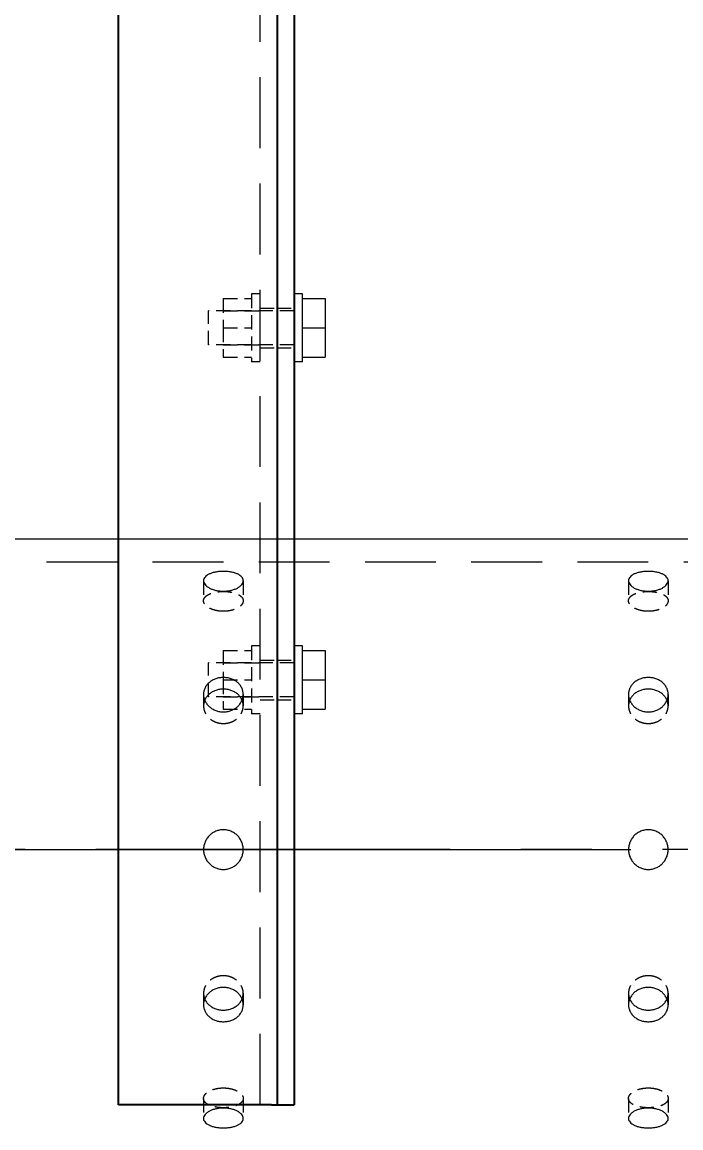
# Model space of a CAD drawing. Header units: millimetres. Extents: x -46397 to 283259, y -8690 to 23983.
# Drawn here: x 121170.6 to 121403.1, y 201.5 to 591.6 of the extents above; entities that cross this region are included whole.
import ezdxf

# ---------------------------------------------------------------- set-up
doc = ezdxf.new("R2010")
doc.units = ezdxf.units.MM
doc.linetypes.add('CENTER', pattern=[2, 1.25, -0.25, 0.25, -0.25])
doc.linetypes.add('HIDDENX2', pattern=[0.75, 0.5, -0.25])
doc.layers.get('Defpoints').update_dxf_attribs({"lineweight": 0})
for name, color, linetype, lineweight in [('DUONGCHINH', 7, 'Continuous', 25), ('DUONGTAM', 1, 'CENTER', 0), ('PHANTOM 2', 8, 'Continuous', 0)]:
    doc.layers.add(name, color=color, linetype=linetype, lineweight=lineweight)
doc.layers.add('flashshoot', color=7, linetype='Continuous')
doc.styles.add('GHI CHÚ 1', font='isocp_IV25.ttf', dxfattribs={"width": 0.8})
doc.dimstyles.new('1-30SCALE', dxfattribs={"dimtxt": 75, "dimasz": 75, "dimexe": 37.5, "dimexo": 30, "dimgap": 30, "dimtad": 1, "dimtoh": 1, "dimdec": 0, "dimdsep": 46, "dimtxsty": 'GHI CHÚ 1', "dimcen": 0.09, "dimclrd": 256, "dimclre": 256, "dimclrt": 2, "dimadec": 0, "dimazin": 0, "dimtfac": 1, "dimtdec": 0, "dimtofl": 0, "dimtmove": 0, "dimatfit": 3, "dimfxl": 1, "dimlwd": 0, "dimlwe": 0, "dimarcsym": 0})

# ---------------------------------------------------------------- blocks, each defined once
blk = doc.blocks.new('A$C90275d84')
at = {"color": 2, "linetype": 'Continuous', "lineweight": 0, "ltscale": 10}
blk.add_line((-109.55, 1960), (-109.55, -3000), dxfattribs=at)
at = {"color": 1, "linetype": 'HIDDENX2', "lineweight": 0, "ltscale": 50}
blk.add_line((-101.37, 1960), (-101.37, -3000), dxfattribs=at)
at = {"color": 1, "linetype": 'HIDDENX2', "lineweight": 0, "ltscale": 10}
for p, q in [((-94.87, -883), (-87.79, -883)), ((-54.77, -883), (-50.68, -883)), ((50.68, -883), (54.77, -883)), ((87.79, -883), (94.87, -883)), ((-94.87, -897), (-87.79, -897)), ((-54.77, -897), (-50.68, -897)), ((50.68, -897), (54.77, -897)), ((87.79, -897), (94.87, -897)), ((-94.87, -1033), (-87.79, -1033)), ((-54.77, -1033), (-50.68, -1033)), ((50.68, -1033), (54.77, -1033)), ((87.79, -1033), (94.87, -1033)), ((-94.87, -1047), (-87.79, -1047)), ((-54.77, -1047), (-50.68, -1047)), ((50.68, -1047), (54.77, -1047)), ((87.79, -1047), (94.87, -1047))]:
    blk.add_line(p, q, dxfattribs=at)
at = {"color": 2, "linetype": 'Continuous', "lineweight": 0, "ltscale": 10}
for points, knots in [([(-91.18, -890), (-91.18, -890.44), (-91.2, -890.89), (-91.3, -891.8), (-91.38, -892.25), (-91.57, -893.11), (-91.69, -893.52), (-91.98, -894.29), (-92.13, -894.64), (-92.47, -895.26), (-92.66, -895.55), (-93.06, -896.07), (-93.28, -896.29), (-93.73, -896.65), (-93.96, -896.78), (-94.42, -896.96), (-94.65, -897), (-95.09, -897), (-95.32, -896.96), (-95.76, -896.78), (-95.98, -896.65), (-96.39, -896.29), (-96.59, -896.07), (-96.94, -895.55), (-97.11, -895.26), (-97.39, -894.64), (-97.53, -894.29), (-97.76, -893.52), (-97.86, -893.11), (-98.02, -892.25), (-98.08, -891.8), (-98.16, -890.89), (-98.18, -890.44), (-98.18, -889.56), (-98.16, -889.11), (-98.08, -888.2), (-98.02, -887.75), (-97.86, -886.89), (-97.76, -886.48), (-97.53, -885.71), (-97.39, -885.36), (-97.11, -884.74), (-96.94, -884.45), (-96.59, -883.93), (-96.39, -883.71), (-95.98, -883.35), (-95.76, -883.22), (-95.32, -883.04), (-95.09, -883), (-94.65, -883), (-94.42, -883.04), (-93.96, -883.22), (-93.73, -883.35), (-93.28, -883.71), (-93.06, -883.93), (-92.66, -884.45), (-92.47, -884.74), (-92.13, -885.36), (-91.98, -885.71), (-91.69, -886.48), (-91.57, -886.89), (-91.38, -887.75), (-91.3, -888.2), (-91.2, -889.11), (-91.18, -889.56), (-91.18, -890)], [0, 0, 0, 0, 1.318789, 1.318789, 2.637578, 2.637578, 3.956368, 3.956368, 5.275157, 5.275157, 6.593945, 6.593945, 7.912734, 7.912734, 9.231522, 9.231522, 10.550311, 10.550311, 11.869099, 11.869099, 13.187888, 13.187888, 14.506676, 14.506676, 15.825465, 15.825465, 17.144254, 17.144254, 18.463043, 18.463043, 19.781833, 19.781833, 21.100622, 21.100622, 22.419411, 22.419411, 23.7382, 23.7382, 25.05699, 25.05699, 26.375779, 26.375779, 27.694567, 27.694567, 29.013356, 29.013356, 30.332144, 30.332144, 31.650933, 31.650933, 32.969721, 32.969721, 34.28851, 34.28851, 35.607298, 35.607298, 36.926087, 36.926087, 38.244876, 38.244876, 39.563665, 39.563665, 40.882454, 40.882454, 42.201244, 42.201244, 42.201244, 42.201244]), ([(-48.6, -890), (-48.6, -890.44), (-48.64, -890.89), (-48.8, -891.8), (-48.92, -892.25), (-49.24, -893.11), (-49.44, -893.52), (-49.9, -894.29), (-50.16, -894.64), (-50.71, -895.26), (-51.02, -895.55), (-51.7, -896.07), (-52.06, -896.29), (-52.82, -896.65), (-53.21, -896.78), (-54, -896.96), (-54.39, -897), (-55.16, -897), (-55.55, -896.96), (-56.33, -896.78), (-56.71, -896.65), (-57.45, -896.29), (-57.8, -896.07), (-58.45, -895.55), (-58.74, -895.26), (-59.27, -894.64), (-59.51, -894.29), (-59.94, -893.52), (-60.13, -893.11), (-60.43, -892.25), (-60.54, -891.8), (-60.69, -890.89), (-60.73, -890.44), (-60.73, -889.56), (-60.69, -889.11), (-60.54, -888.2), (-60.43, -887.75), (-60.13, -886.89), (-59.94, -886.48), (-59.51, -885.71), (-59.27, -885.36), (-58.74, -884.74), (-58.45, -884.45), (-57.8, -883.93), (-57.45, -883.71), (-56.71, -883.35), (-56.33, -883.22), (-55.55, -883.04), (-55.16, -883), (-54.39, -883), (-54, -883.04), (-53.21, -883.22), (-52.82, -883.35), (-52.06, -883.71), (-51.7, -883.93), (-51.02, -884.45), (-50.71, -884.74), (-50.16, -885.36), (-49.9, -885.71), (-49.44, -886.48), (-49.24, -886.89), (-48.92, -887.75), (-48.8, -888.2), (-48.64, -889.11), (-48.6, -889.56), (-48.6, -890)], [0, 0, 0, 0, 1.318789, 1.318789, 2.637578, 2.637578, 3.956368, 3.956368, 5.275157, 5.275157, 6.593945, 6.593945, 7.912734, 7.912734, 9.231522, 9.231522, 10.550311, 10.550311, 11.869099, 11.869099, 13.187888, 13.187888, 14.506676, 14.506676, 15.825465, 15.825465, 17.144254, 17.144254, 18.463043, 18.463043, 19.781833, 19.781833, 21.100622, 21.100622, 22.419411, 22.419411, 23.7382, 23.7382, 25.05699, 25.05699, 26.375779, 26.375779, 27.694567, 27.694567, 29.013356, 29.013356, 30.332144, 30.332144, 31.650933, 31.650933, 32.969721, 32.969721, 34.28851, 34.28851, 35.607298, 35.607298, 36.926087, 36.926087, 38.244876, 38.244876, 39.563665, 39.563665, 40.882454, 40.882454, 42.201244, 42.201244, 42.201244, 42.201244]), ([(-52.72, -883.41), (-52.81, -883.45), (-52.9, -883.49), (-53.36, -883.71), (-53.71, -883.93), (-54.35, -884.45), (-54.65, -884.74), (-55.17, -885.36), (-55.42, -885.71), (-55.85, -886.48), (-56.03, -886.89), (-56.33, -887.75), (-56.44, -888.2), (-56.59, -889.11), (-56.63, -889.56), (-56.63, -890.44), (-56.59, -890.89), (-56.44, -891.8), (-56.33, -892.25), (-56.03, -893.11), (-55.85, -893.52), (-55.42, -894.29), (-55.17, -894.64), (-54.65, -895.26), (-54.35, -895.55), (-53.71, -896.07), (-53.36, -896.29), (-52.9, -896.51), (-52.81, -896.55), (-52.72, -896.59)], [12.868165, 12.868165, 12.868165, 12.868165, 13.188536, 13.188536, 14.507389, 14.507389, 15.826243, 15.826243, 17.145097, 17.145097, 18.463951, 18.463951, 19.782805, 19.782805, 21.10166, 21.10166, 22.420514, 22.420514, 23.739368, 23.739368, 25.058222, 25.058222, 26.377077, 26.377077, 27.69593, 27.69593, 29.014783, 29.014783, 29.335155, 29.335155, 29.335155, 29.335155]), ([(-7, -890), (-7, -889.56), (-6.96, -889.11), (-6.78, -888.2), (-6.65, -887.75), (-6.29, -886.89), (-6.07, -886.48), (-5.55, -885.71), (-5.26, -885.36), (-4.64, -884.74), (-4.29, -884.45), (-3.52, -883.93), (-3.11, -883.71), (-2.25, -883.35), (-1.8, -883.22), (-0.89, -883.04), (-0.44, -883), (0.44, -883), (0.89, -883.04), (1.8, -883.22), (2.25, -883.35), (3.11, -883.71), (3.52, -883.93), (4.29, -884.45), (4.64, -884.74), (5.26, -885.36), (5.55, -885.71), (6.07, -886.48), (6.29, -886.89), (6.65, -887.75), (6.78, -888.2), (6.96, -889.11), (7, -889.56), (7, -890.44), (6.96, -890.89), (6.78, -891.8), (6.65, -892.25), (6.29, -893.11), (6.07, -893.52), (5.55, -894.29), (5.26, -894.64), (4.64, -895.26), (4.29, -895.55), (3.52, -896.07), (3.11, -896.29), (2.25, -896.65), (1.8, -896.78), (0.89, -896.96), (0.44, -897), (-0.44, -897), (-0.89, -896.96), (-1.8, -896.78), (-2.25, -896.65), (-3.11, -896.29), (-3.52, -896.07), (-4.29, -895.55), (-4.64, -895.26), (-5.26, -894.64), (-5.55, -894.29), (-6.07, -893.52), (-6.29, -893.11), (-6.65, -892.25), (-6.78, -891.8), (-6.96, -890.89), (-7, -890.44), (-7, -890)], [0, 0, 0, 0, 1.318789, 1.318789, 2.637578, 2.637578, 3.956368, 3.956368, 5.275157, 5.275157, 6.593945, 6.593945, 7.912734, 7.912734, 9.231522, 9.231522, 10.550311, 10.550311, 11.869099, 11.869099, 13.187888, 13.187888, 14.506676, 14.506676, 15.825465, 15.825465, 17.144254, 17.144254, 18.463043, 18.463043, 19.781833, 19.781833, 21.100622, 21.100622, 22.419411, 22.419411, 23.7382, 23.7382, 25.05699, 25.05699, 26.375779, 26.375779, 27.694567, 27.694567, 29.013356, 29.013356, 30.332144, 30.332144, 31.650933, 31.650933, 32.969721, 32.969721, 34.28851, 34.28851, 35.607298, 35.607298, 36.926087, 36.926087, 38.244876, 38.244876, 39.563665, 39.563665, 40.882454, 40.882454, 42.201244, 42.201244, 42.201244, 42.201244]), ([(48.6, -890), (48.6, -889.56), (48.64, -889.11), (48.8, -888.2), (48.92, -887.75), (49.24, -886.89), (49.44, -886.48), (49.9, -885.71), (50.16, -885.36), (50.71, -884.74), (51.02, -884.45), (51.7, -883.93), (52.06, -883.71), (52.82, -883.35), (53.21, -883.22), (54, -883.04), (54.39, -883), (55.16, -883), (55.55, -883.04), (56.33, -883.22), (56.71, -883.35), (57.45, -883.71), (57.8, -883.93), (58.45, -884.45), (58.74, -884.74), (59.27, -885.36), (59.51, -885.71), (59.94, -886.48), (60.13, -886.89), (60.43, -887.75), (60.54, -888.2), (60.69, -889.11), (60.73, -889.56), (60.73, -890.44), (60.69, -890.89), (60.54, -891.8), (60.43, -892.25), (60.13, -893.11), (59.94, -893.52), (59.51, -894.29), (59.27, -894.64), (58.74, -895.26), (58.45, -895.55), (57.8, -896.07), (57.45, -896.29), (56.71, -896.65), (56.33, -896.78), (55.55, -896.96), (55.16, -897), (54.39, -897), (54, -896.96), (53.21, -896.78), (52.82, -896.65), (52.06, -896.29), (51.7, -896.07), (51.02, -895.55), (50.71, -895.26), (50.16, -894.64), (49.9, -894.29), (49.44, -893.52), (49.24, -893.11), (48.92, -892.25), (48.8, -891.8), (48.64, -890.89), (48.6, -890.44), (48.6, -890)], [0, 0, 0, 0, 1.318789, 1.318789, 2.637578, 2.637578, 3.956368, 3.956368, 5.275157, 5.275157, 6.593945, 6.593945, 7.912734, 7.912734, 9.231522, 9.231522, 10.550311, 10.550311, 11.869099, 11.869099, 13.187888, 13.187888, 14.506676, 14.506676, 15.825465, 15.825465, 17.144254, 17.144254, 18.463043, 18.463043, 19.781833, 19.781833, 21.100622, 21.100622, 22.419411, 22.419411, 23.7382, 23.7382, 25.05699, 25.05699, 26.375779, 26.375779, 27.694567, 27.694567, 29.013356, 29.013356, 30.332144, 30.332144, 31.650933, 31.650933, 32.969721, 32.969721, 34.28851, 34.28851, 35.607298, 35.607298, 36.926087, 36.926087, 38.244876, 38.244876, 39.563665, 39.563665, 40.882454, 40.882454, 42.201244, 42.201244, 42.201244, 42.201244]), ([(52.72, -896.59), (52.81, -896.55), (52.9, -896.51), (53.36, -896.29), (53.71, -896.07), (54.35, -895.55), (54.65, -895.26), (55.17, -894.64), (55.42, -894.29), (55.85, -893.52), (56.03, -893.11), (56.33, -892.25), (56.44, -891.8), (56.59, -890.89), (56.63, -890.44), (56.63, -889.56), (56.59, -889.11), (56.44, -888.2), (56.33, -887.75), (56.03, -886.89), (55.85, -886.48), (55.42, -885.71), (55.17, -885.36), (54.65, -884.74), (54.35, -884.45), (53.71, -883.93), (53.36, -883.71), (52.9, -883.49), (52.81, -883.45), (52.72, -883.41)], [12.868165, 12.868165, 12.868165, 12.868165, 13.188536, 13.188536, 14.507389, 14.507389, 15.826243, 15.826243, 17.145097, 17.145097, 18.463951, 18.463951, 19.782805, 19.782805, 21.10166, 21.10166, 22.420514, 22.420514, 23.739368, 23.739368, 25.058222, 25.058222, 26.377077, 26.377077, 27.69593, 27.69593, 29.014783, 29.014783, 29.335155, 29.335155, 29.335155, 29.335155]), ([(91.18, -890), (91.18, -889.56), (91.2, -889.11), (91.3, -888.2), (91.38, -887.75), (91.57, -886.89), (91.69, -886.48), (91.98, -885.71), (92.13, -885.36), (92.47, -884.74), (92.66, -884.45), (93.06, -883.93), (93.28, -883.71), (93.73, -883.35), (93.96, -883.22), (94.42, -883.04), (94.65, -883), (95.09, -883), (95.32, -883.04), (95.76, -883.22), (95.98, -883.35), (96.39, -883.71), (96.59, -883.93), (96.94, -884.45), (97.11, -884.74), (97.39, -885.36), (97.53, -885.71), (97.76, -886.48), (97.86, -886.89), (98.02, -887.75), (98.08, -888.2), (98.16, -889.11), (98.18, -889.56), (98.18, -890.44), (98.16, -890.89), (98.08, -891.8), (98.02, -892.25), (97.86, -893.11), (97.76, -893.52), (97.53, -894.29), (97.39, -894.64), (97.11, -895.26), (96.94, -895.55), (96.59, -896.07), (96.39, -896.29), (95.98, -896.65), (95.76, -896.78), (95.32, -896.96), (95.09, -897), (94.65, -897), (94.42, -896.96), (93.96, -896.78), (93.73, -896.65), (93.28, -896.29), (93.06, -896.07), (92.66, -895.55), (92.47, -895.26), (92.13, -894.64), (91.98, -894.29), (91.69, -893.52), (91.57, -893.11), (91.38, -892.25), (91.3, -891.8), (91.2, -890.89), (91.18, -890.44), (91.18, -890)], [0, 0, 0, 0, 1.318789, 1.318789, 2.637578, 2.637578, 3.956368, 3.956368, 5.275157, 5.275157, 6.593945, 6.593945, 7.912734, 7.912734, 9.231522, 9.231522, 10.550311, 10.550311, 11.869099, 11.869099, 13.187888, 13.187888, 14.506676, 14.506676, 15.825465, 15.825465, 17.144254, 17.144254, 18.463043, 18.463043, 19.781833, 19.781833, 21.100622, 21.100622, 22.419411, 22.419411, 23.7382, 23.7382, 25.05699, 25.05699, 26.375779, 26.375779, 27.694567, 27.694567, 29.013356, 29.013356, 30.332144, 30.332144, 31.650933, 31.650933, 32.969721, 32.969721, 34.28851, 34.28851, 35.607298, 35.607298, 36.926087, 36.926087, 38.244876, 38.244876, 39.563665, 39.563665, 40.882454, 40.882454, 42.201244, 42.201244, 42.201244, 42.201244]), ([(-91.18, -1040), (-91.18, -1040.44), (-91.2, -1040.89), (-91.3, -1041.8), (-91.38, -1042.25), (-91.57, -1043.11), (-91.69, -1043.52), (-91.98, -1044.29), (-92.13, -1044.64), (-92.47, -1045.26), (-92.66, -1045.55), (-93.06, -1046.07), (-93.28, -1046.29), (-93.73, -1046.65), (-93.96, -1046.78), (-94.42, -1046.96), (-94.65, -1047), (-95.09, -1047), (-95.32, -1046.96), (-95.76, -1046.78), (-95.98, -1046.65), (-96.39, -1046.29), (-96.59, -1046.07), (-96.94, -1045.55), (-97.11, -1045.26), (-97.39, -1044.64), (-97.53, -1044.29), (-97.76, -1043.52), (-97.86, -1043.11), (-98.02, -1042.25), (-98.08, -1041.8), (-98.16, -1040.89), (-98.18, -1040.44), (-98.18, -1039.56), (-98.16, -1039.11), (-98.08, -1038.2), (-98.02, -1037.75), (-97.86, -1036.89), (-97.76, -1036.48), (-97.53, -1035.71), (-97.39, -1035.36), (-97.11, -1034.74), (-96.94, -1034.45), (-96.59, -1033.93), (-96.39, -1033.71), (-95.98, -1033.35), (-95.76, -1033.22), (-95.32, -1033.04), (-95.09, -1033), (-94.65, -1033), (-94.42, -1033.04), (-93.96, -1033.22), (-93.73, -1033.35), (-93.28, -1033.71), (-93.06, -1033.93), (-92.66, -1034.45), (-92.47, -1034.74), (-92.13, -1035.36), (-91.98, -1035.71), (-91.69, -1036.48), (-91.57, -1036.89), (-91.38, -1037.75), (-91.3, -1038.2), (-91.2, -1039.11), (-91.18, -1039.56), (-91.18, -1040)], [0, 0, 0, 0, 1.318789, 1.318789, 2.637578, 2.637578, 3.956368, 3.956368, 5.275157, 5.275157, 6.593945, 6.593945, 7.912734, 7.912734, 9.231522, 9.231522, 10.550311, 10.550311, 11.869099, 11.869099, 13.187888, 13.187888, 14.506676, 14.506676, 15.825465, 15.825465, 17.144254, 17.144254, 18.463043, 18.463043, 19.781833, 19.781833, 21.100622, 21.100622, 22.419411, 22.419411, 23.7382, 23.7382, 25.05699, 25.05699, 26.375779, 26.375779, 27.694567, 27.694567, 29.013356, 29.013356, 30.332144, 30.332144, 31.650933, 31.650933, 32.969721, 32.969721, 34.28851, 34.28851, 35.607298, 35.607298, 36.926087, 36.926087, 38.244876, 38.244876, 39.563665, 39.563665, 40.882454, 40.882454, 42.201244, 42.201244, 42.201244, 42.201244]), ([(-48.6, -1040), (-48.6, -1040.44), (-48.64, -1040.89), (-48.8, -1041.8), (-48.92, -1042.25), (-49.24, -1043.11), (-49.44, -1043.52), (-49.9, -1044.29), (-50.16, -1044.64), (-50.71, -1045.26), (-51.02, -1045.55), (-51.7, -1046.07), (-52.06, -1046.29), (-52.82, -1046.65), (-53.21, -1046.78), (-54, -1046.96), (-54.39, -1047), (-55.16, -1047), (-55.55, -1046.96), (-56.33, -1046.78), (-56.71, -1046.65), (-57.45, -1046.29), (-57.8, -1046.07), (-58.45, -1045.55), (-58.74, -1045.26), (-59.27, -1044.64), (-59.51, -1044.29), (-59.94, -1043.52), (-60.13, -1043.11), (-60.43, -1042.25), (-60.54, -1041.8), (-60.69, -1040.89), (-60.73, -1040.44), (-60.73, -1039.56), (-60.69, -1039.11), (-60.54, -1038.2), (-60.43, -1037.75), (-60.13, -1036.89), (-59.94, -1036.48), (-59.51, -1035.71), (-59.27, -1035.36), (-58.74, -1034.74), (-58.45, -1034.45), (-57.8, -1033.93), (-57.45, -1033.71), (-56.71, -1033.35), (-56.33, -1033.22), (-55.55, -1033.04), (-55.16, -1033), (-54.39, -1033), (-54, -1033.04), (-53.21, -1033.22), (-52.82, -1033.35), (-52.06, -1033.71), (-51.7, -1033.93), (-51.02, -1034.45), (-50.71, -1034.74), (-50.16, -1035.36), (-49.9, -1035.71), (-49.44, -1036.48), (-49.24, -1036.89), (-48.92, -1037.75), (-48.8, -1038.2), (-48.64, -1039.11), (-48.6, -1039.56), (-48.6, -1040)], [0, 0, 0, 0, 1.318789, 1.318789, 2.637578, 2.637578, 3.956368, 3.956368, 5.275157, 5.275157, 6.593945, 6.593945, 7.912734, 7.912734, 9.231522, 9.231522, 10.550311, 10.550311, 11.869099, 11.869099, 13.187888, 13.187888, 14.506676, 14.506676, 15.825465, 15.825465, 17.144254, 17.144254, 18.463043, 18.463043, 19.781833, 19.781833, 21.100622, 21.100622, 22.419411, 22.419411, 23.7382, 23.7382, 25.05699, 25.05699, 26.375779, 26.375779, 27.694567, 27.694567, 29.013356, 29.013356, 30.332144, 30.332144, 31.650933, 31.650933, 32.969721, 32.969721, 34.28851, 34.28851, 35.607298, 35.607298, 36.926087, 36.926087, 38.244876, 38.244876, 39.563665, 39.563665, 40.882454, 40.882454, 42.201244, 42.201244, 42.201244, 42.201244]), ([(-52.72, -1033.41), (-52.81, -1033.45), (-52.9, -1033.49), (-53.36, -1033.71), (-53.71, -1033.93), (-54.35, -1034.45), (-54.65, -1034.74), (-55.17, -1035.36), (-55.42, -1035.71), (-55.85, -1036.48), (-56.03, -1036.89), (-56.33, -1037.75), (-56.44, -1038.2), (-56.59, -1039.11), (-56.63, -1039.56), (-56.63, -1040.44), (-56.59, -1040.89), (-56.44, -1041.8), (-56.33, -1042.25), (-56.03, -1043.11), (-55.85, -1043.52), (-55.42, -1044.29), (-55.17, -1044.64), (-54.65, -1045.26), (-54.35, -1045.55), (-53.71, -1046.07), (-53.36, -1046.29), (-52.9, -1046.51), (-52.81, -1046.55), (-52.72, -1046.59)], [12.868165, 12.868165, 12.868165, 12.868165, 13.188536, 13.188536, 14.507389, 14.507389, 15.826243, 15.826243, 17.145097, 17.145097, 18.463951, 18.463951, 19.782805, 19.782805, 21.10166, 21.10166, 22.420514, 22.420514, 23.739368, 23.739368, 25.058222, 25.058222, 26.377077, 26.377077, 27.69593, 27.69593, 29.014783, 29.014783, 29.335155, 29.335155, 29.335155, 29.335155]), ([(-7, -1040), (-7, -1039.56), (-6.96, -1039.11), (-6.78, -1038.2), (-6.65, -1037.75), (-6.29, -1036.89), (-6.07, -1036.48), (-5.55, -1035.71), (-5.26, -1035.36), (-4.64, -1034.74), (-4.29, -1034.45), (-3.52, -1033.93), (-3.11, -1033.71), (-2.25, -1033.35), (-1.8, -1033.22), (-0.89, -1033.04), (-0.44, -1033), (0.44, -1033), (0.89, -1033.04), (1.8, -1033.22), (2.25, -1033.35), (3.11, -1033.71), (3.52, -1033.93), (4.29, -1034.45), (4.64, -1034.74), (5.26, -1035.36), (5.55, -1035.71), (6.07, -1036.48), (6.29, -1036.89), (6.65, -1037.75), (6.78, -1038.2), (6.96, -1039.11), (7, -1039.56), (7, -1040.44), (6.96, -1040.89), (6.78, -1041.8), (6.65, -1042.25), (6.29, -1043.11), (6.07, -1043.52), (5.55, -1044.29), (5.26, -1044.64), (4.64, -1045.26), (4.29, -1045.55), (3.52, -1046.07), (3.11, -1046.29), (2.25, -1046.65), (1.8, -1046.78), (0.89, -1046.96), (0.44, -1047), (-0.44, -1047), (-0.89, -1046.96), (-1.8, -1046.78), (-2.25, -1046.65), (-3.11, -1046.29), (-3.52, -1046.07), (-4.29, -1045.55), (-4.64, -1045.26), (-5.26, -1044.64), (-5.55, -1044.29), (-6.07, -1043.52), (-6.29, -1043.11), (-6.65, -1042.25), (-6.78, -1041.8), (-6.96, -1040.89), (-7, -1040.44), (-7, -1040)], [0, 0, 0, 0, 1.318789, 1.318789, 2.637578, 2.637578, 3.956368, 3.956368, 5.275157, 5.275157, 6.593945, 6.593945, 7.912734, 7.912734, 9.231522, 9.231522, 10.550311, 10.550311, 11.869099, 11.869099, 13.187888, 13.187888, 14.506676, 14.506676, 15.825465, 15.825465, 17.144254, 17.144254, 18.463043, 18.463043, 19.781833, 19.781833, 21.100622, 21.100622, 22.419411, 22.419411, 23.7382, 23.7382, 25.05699, 25.05699, 26.375779, 26.375779, 27.694567, 27.694567, 29.013356, 29.013356, 30.332144, 30.332144, 31.650933, 31.650933, 32.969721, 32.969721, 34.28851, 34.28851, 35.607298, 35.607298, 36.926087, 36.926087, 38.244876, 38.244876, 39.563665, 39.563665, 40.882454, 40.882454, 42.201244, 42.201244, 42.201244, 42.201244]), ([(48.6, -1040), (48.6, -1039.56), (48.64, -1039.11), (48.8, -1038.2), (48.92, -1037.75), (49.24, -1036.89), (49.44, -1036.48), (49.9, -1035.71), (50.16, -1035.36), (50.71, -1034.74), (51.02, -1034.45), (51.7, -1033.93), (52.06, -1033.71), (52.82, -1033.35), (53.21, -1033.22), (54, -1033.04), (54.39, -1033), (55.16, -1033), (55.55, -1033.04), (56.33, -1033.22), (56.71, -1033.35), (57.45, -1033.71), (57.8, -1033.93), (58.45, -1034.45), (58.74, -1034.74), (59.27, -1035.36), (59.51, -1035.71), (59.94, -1036.48), (60.13, -1036.89), (60.43, -1037.75), (60.54, -1038.2), (60.69, -1039.11), (60.73, -1039.56), (60.73, -1040.44), (60.69, -1040.89), (60.54, -1041.8), (60.43, -1042.25), (60.13, -1043.11), (59.94, -1043.52), (59.51, -1044.29), (59.27, -1044.64), (58.74, -1045.26), (58.45, -1045.55), (57.8, -1046.07), (57.45, -1046.29), (56.71, -1046.65), (56.33, -1046.78), (55.55, -1046.96), (55.16, -1047), (54.39, -1047), (54, -1046.96), (53.21, -1046.78), (52.82, -1046.65), (52.06, -1046.29), (51.7, -1046.07), (51.02, -1045.55), (50.71, -1045.26), (50.16, -1044.64), (49.9, -1044.29), (49.44, -1043.52), (49.24, -1043.11), (48.92, -1042.25), (48.8, -1041.8), (48.64, -1040.89), (48.6, -1040.44), (48.6, -1040)], [0, 0, 0, 0, 1.318789, 1.318789, 2.637578, 2.637578, 3.956368, 3.956368, 5.275157, 5.275157, 6.593945, 6.593945, 7.912734, 7.912734, 9.231522, 9.231522, 10.550311, 10.550311, 11.869099, 11.869099, 13.187888, 13.187888, 14.506676, 14.506676, 15.825465, 15.825465, 17.144254, 17.144254, 18.463043, 18.463043, 19.781833, 19.781833, 21.100622, 21.100622, 22.419411, 22.419411, 23.7382, 23.7382, 25.05699, 25.05699, 26.375779, 26.375779, 27.694567, 27.694567, 29.013356, 29.013356, 30.332144, 30.332144, 31.650933, 31.650933, 32.969721, 32.969721, 34.28851, 34.28851, 35.607298, 35.607298, 36.926087, 36.926087, 38.244876, 38.244876, 39.563665, 39.563665, 40.882454, 40.882454, 42.201244, 42.201244, 42.201244, 42.201244]), ([(52.72, -1046.59), (52.81, -1046.55), (52.9, -1046.51), (53.36, -1046.29), (53.71, -1046.07), (54.35, -1045.55), (54.65, -1045.26), (55.17, -1044.64), (55.42, -1044.29), (55.85, -1043.52), (56.03, -1043.11), (56.33, -1042.25), (56.44, -1041.8), (56.59, -1040.89), (56.63, -1040.44), (56.63, -1039.56), (56.59, -1039.11), (56.44, -1038.2), (56.33, -1037.75), (56.03, -1036.89), (55.85, -1036.48), (55.42, -1035.71), (55.17, -1035.36), (54.65, -1034.74), (54.35, -1034.45), (53.71, -1033.93), (53.36, -1033.71), (52.9, -1033.49), (52.81, -1033.45), (52.72, -1033.41)], [12.868165, 12.868165, 12.868165, 12.868165, 13.188536, 13.188536, 14.507389, 14.507389, 15.826243, 15.826243, 17.145097, 17.145097, 18.463951, 18.463951, 19.782805, 19.782805, 21.10166, 21.10166, 22.420514, 22.420514, 23.739368, 23.739368, 25.058222, 25.058222, 26.377077, 26.377077, 27.69593, 27.69593, 29.014783, 29.014783, 29.335155, 29.335155, 29.335155, 29.335155]), ([(91.18, -1040), (91.18, -1039.56), (91.2, -1039.11), (91.3, -1038.2), (91.38, -1037.75), (91.57, -1036.89), (91.69, -1036.48), (91.98, -1035.71), (92.13, -1035.36), (92.47, -1034.74), (92.66, -1034.45), (93.06, -1033.93), (93.28, -1033.71), (93.73, -1033.35), (93.96, -1033.22), (94.42, -1033.04), (94.65, -1033), (95.09, -1033), (95.32, -1033.04), (95.76, -1033.22), (95.98, -1033.35), (96.39, -1033.71), (96.59, -1033.93), (96.94, -1034.45), (97.11, -1034.74), (97.39, -1035.36), (97.53, -1035.71), (97.76, -1036.48), (97.86, -1036.89), (98.02, -1037.75), (98.08, -1038.2), (98.16, -1039.11), (98.18, -1039.56), (98.18, -1040.44), (98.16, -1040.89), (98.08, -1041.8), (98.02, -1042.25), (97.86, -1043.11), (97.76, -1043.52), (97.53, -1044.29), (97.39, -1044.64), (97.11, -1045.26), (96.94, -1045.55), (96.59, -1046.07), (96.39, -1046.29), (95.98, -1046.65), (95.76, -1046.78), (95.32, -1046.96), (95.09, -1047), (94.65, -1047), (94.42, -1046.96), (93.96, -1046.78), (93.73, -1046.65), (93.28, -1046.29), (93.06, -1046.07), (92.66, -1045.55), (92.47, -1045.26), (92.13, -1044.64), (91.98, -1044.29), (91.69, -1043.52), (91.57, -1043.11), (91.38, -1042.25), (91.3, -1041.8), (91.2, -1040.89), (91.18, -1040.44), (91.18, -1040)], [0, 0, 0, 0, 1.318789, 1.318789, 2.637578, 2.637578, 3.956368, 3.956368, 5.275157, 5.275157, 6.593945, 6.593945, 7.912734, 7.912734, 9.231522, 9.231522, 10.550311, 10.550311, 11.869099, 11.869099, 13.187888, 13.187888, 14.506676, 14.506676, 15.825465, 15.825465, 17.144254, 17.144254, 18.463043, 18.463043, 19.781833, 19.781833, 21.100622, 21.100622, 22.419411, 22.419411, 23.7382, 23.7382, 25.05699, 25.05699, 26.375779, 26.375779, 27.694567, 27.694567, 29.013356, 29.013356, 30.332144, 30.332144, 31.650933, 31.650933, 32.969721, 32.969721, 34.28851, 34.28851, 35.607298, 35.607298, 36.926087, 36.926087, 38.244876, 38.244876, 39.563665, 39.563665, 40.882454, 40.882454, 42.201244, 42.201244, 42.201244, 42.201244])]:
    blk.add_open_spline(points, degree=3, knots=knots, dxfattribs=at)
at = {"color": 1, "linetype": 'HIDDENX2', "lineweight": 0, "ltscale": 10}
for points, knots in [([(-84.08, -890), (-84.08, -889.56), (-84.1, -889.11), (-84.2, -888.2), (-84.28, -887.75), (-84.48, -886.89), (-84.6, -886.48), (-84.88, -885.71), (-85.04, -885.36), (-85.38, -884.74), (-85.57, -884.45), (-85.97, -883.93), (-86.19, -883.71), (-86.64, -883.35), (-86.88, -883.22), (-87.34, -883.04), (-87.57, -883), (-88.01, -883), (-88.23, -883.04), (-88.68, -883.22), (-88.89, -883.35), (-89.3, -883.71), (-89.5, -883.93), (-89.86, -884.45), (-90.02, -884.74), (-90.3, -885.36), (-90.43, -885.71), (-90.66, -886.48), (-90.76, -886.89), (-90.92, -887.75), (-90.98, -888.2), (-91.06, -889.11), (-91.08, -889.56), (-91.08, -890.44), (-91.06, -890.89), (-90.98, -891.8), (-90.92, -892.25), (-90.76, -893.11), (-90.66, -893.52), (-90.43, -894.29), (-90.3, -894.64), (-90.02, -895.26), (-89.86, -895.55), (-89.5, -896.07), (-89.3, -896.29), (-88.89, -896.65), (-88.68, -896.78), (-88.23, -896.96), (-88.01, -897), (-87.57, -897), (-87.34, -896.96), (-86.88, -896.78), (-86.64, -896.65), (-86.19, -896.29), (-85.97, -896.07), (-85.57, -895.55), (-85.38, -895.26), (-85.04, -894.64), (-84.88, -894.29), (-84.6, -893.52), (-84.48, -893.11), (-84.28, -892.25), (-84.2, -891.8), (-84.1, -890.89), (-84.08, -890.44), (-84.08, -890)], [0, 0, 0, 0, 1.318854, 1.318854, 2.637708, 2.637708, 3.956563, 3.956563, 5.275417, 5.275417, 6.59427, 6.59427, 7.913123, 7.913123, 9.231977, 9.231977, 10.55083, 10.55083, 11.869683, 11.869683, 13.188536, 13.188536, 14.507389, 14.507389, 15.826243, 15.826243, 17.145097, 17.145097, 18.463951, 18.463951, 19.782805, 19.782805, 21.10166, 21.10166, 22.420514, 22.420514, 23.739368, 23.739368, 25.058222, 25.058222, 26.377077, 26.377077, 27.69593, 27.69593, 29.014783, 29.014783, 30.333636, 30.333636, 31.652489, 31.652489, 32.971343, 32.971343, 34.290196, 34.290196, 35.609049, 35.609049, 36.927902, 36.927902, 38.246757, 38.246757, 39.565611, 39.565611, 40.884465, 40.884465, 42.203319, 42.203319, 42.203319, 42.203319]), ([(-44.5, -890), (-44.5, -889.56), (-44.54, -889.11), (-44.7, -888.2), (-44.82, -887.75), (-45.14, -886.89), (-45.34, -886.48), (-45.8, -885.71), (-46.06, -885.36), (-46.61, -884.74), (-46.93, -884.45), (-47.6, -883.93), (-47.97, -883.71), (-48.73, -883.35), (-49.12, -883.22), (-49.91, -883.04), (-50.3, -883), (-51.07, -883), (-51.46, -883.04), (-52.14, -883.2), (-52.43, -883.29), (-52.72, -883.41)], [0, 0, 0, 0, 1.318854, 1.318854, 2.637708, 2.637708, 3.956563, 3.956563, 5.275417, 5.275417, 6.59427, 6.59427, 7.913123, 7.913123, 9.231977, 9.231977, 10.55083, 10.55083, 11.869683, 11.869683, 12.868165, 12.868165, 12.868165, 12.868165]), ([(52.72, -883.41), (52.43, -883.29), (52.14, -883.2), (51.46, -883.04), (51.07, -883), (50.3, -883), (49.91, -883.04), (49.12, -883.22), (48.73, -883.35), (47.97, -883.71), (47.6, -883.93), (46.93, -884.45), (46.61, -884.74), (46.06, -885.36), (45.8, -885.71), (45.34, -886.48), (45.14, -886.89), (44.82, -887.75), (44.7, -888.2), (44.54, -889.11), (44.5, -889.56), (44.5, -890)], [29.335155, 29.335155, 29.335155, 29.335155, 30.333636, 30.333636, 31.652489, 31.652489, 32.971343, 32.971343, 34.290196, 34.290196, 35.609049, 35.609049, 36.927902, 36.927902, 38.246757, 38.246757, 39.565611, 39.565611, 40.884465, 40.884465, 42.203319, 42.203319, 42.203319, 42.203319]), ([(84.08, -890), (84.08, -890.44), (84.1, -890.89), (84.2, -891.8), (84.28, -892.25), (84.48, -893.11), (84.6, -893.52), (84.88, -894.29), (85.04, -894.64), (85.38, -895.26), (85.57, -895.55), (85.97, -896.07), (86.19, -896.29), (86.64, -896.65), (86.88, -896.78), (87.34, -896.96), (87.57, -897), (88.01, -897), (88.23, -896.96), (88.68, -896.78), (88.89, -896.65), (89.3, -896.29), (89.5, -896.07), (89.86, -895.55), (90.02, -895.26), (90.3, -894.64), (90.43, -894.29), (90.66, -893.52), (90.76, -893.11), (90.92, -892.25), (90.98, -891.8), (91.06, -890.89), (91.08, -890.44), (91.08, -889.56), (91.06, -889.11), (90.98, -888.2), (90.92, -887.75), (90.76, -886.89), (90.66, -886.48), (90.43, -885.71), (90.3, -885.36), (90.02, -884.74), (89.86, -884.45), (89.5, -883.93), (89.3, -883.71), (88.89, -883.35), (88.68, -883.22), (88.23, -883.04), (88.01, -883), (87.57, -883), (87.34, -883.04), (86.88, -883.22), (86.64, -883.35), (86.19, -883.71), (85.97, -883.93), (85.57, -884.45), (85.38, -884.74), (85.04, -885.36), (84.88, -885.71), (84.6, -886.48), (84.48, -886.89), (84.28, -887.75), (84.2, -888.2), (84.1, -889.11), (84.08, -889.56), (84.08, -890)], [0, 0, 0, 0, 1.318854, 1.318854, 2.637708, 2.637708, 3.956563, 3.956563, 5.275417, 5.275417, 6.59427, 6.59427, 7.913123, 7.913123, 9.231977, 9.231977, 10.55083, 10.55083, 11.869683, 11.869683, 13.188536, 13.188536, 14.507389, 14.507389, 15.826243, 15.826243, 17.145097, 17.145097, 18.463951, 18.463951, 19.782805, 19.782805, 21.10166, 21.10166, 22.420514, 22.420514, 23.739368, 23.739368, 25.058222, 25.058222, 26.377077, 26.377077, 27.69593, 27.69593, 29.014783, 29.014783, 30.333636, 30.333636, 31.652489, 31.652489, 32.971343, 32.971343, 34.290196, 34.290196, 35.609049, 35.609049, 36.927902, 36.927902, 38.246757, 38.246757, 39.565611, 39.565611, 40.884465, 40.884465, 42.203319, 42.203319, 42.203319, 42.203319]), ([(-52.72, -896.59), (-52.43, -896.71), (-52.14, -896.8), (-51.46, -896.96), (-51.07, -897), (-50.3, -897), (-49.91, -896.96), (-49.12, -896.78), (-48.73, -896.65), (-47.97, -896.29), (-47.6, -896.07), (-46.93, -895.55), (-46.61, -895.26), (-46.06, -894.64), (-45.8, -894.29), (-45.34, -893.52), (-45.14, -893.11), (-44.82, -892.25), (-44.7, -891.8), (-44.54, -890.89), (-44.5, -890.44), (-44.5, -890)], [29.335155, 29.335155, 29.335155, 29.335155, 30.333636, 30.333636, 31.652489, 31.652489, 32.971343, 32.971343, 34.290196, 34.290196, 35.609049, 35.609049, 36.927902, 36.927902, 38.246757, 38.246757, 39.565611, 39.565611, 40.884465, 40.884465, 42.203319, 42.203319, 42.203319, 42.203319]), ([(44.5, -890), (44.5, -890.44), (44.54, -890.89), (44.7, -891.8), (44.82, -892.25), (45.14, -893.11), (45.34, -893.52), (45.8, -894.29), (46.06, -894.64), (46.61, -895.26), (46.93, -895.55), (47.6, -896.07), (47.97, -896.29), (48.73, -896.65), (49.12, -896.78), (49.91, -896.96), (50.3, -897), (51.07, -897), (51.46, -896.96), (52.14, -896.8), (52.43, -896.71), (52.72, -896.59)], [0, 0, 0, 0, 1.318854, 1.318854, 2.637708, 2.637708, 3.956563, 3.956563, 5.275417, 5.275417, 6.59427, 6.59427, 7.913123, 7.913123, 9.231977, 9.231977, 10.55083, 10.55083, 11.869683, 11.869683, 12.868165, 12.868165, 12.868165, 12.868165]), ([(-84.08, -1040), (-84.08, -1039.56), (-84.1, -1039.11), (-84.2, -1038.2), (-84.28, -1037.75), (-84.48, -1036.89), (-84.6, -1036.48), (-84.88, -1035.71), (-85.04, -1035.36), (-85.38, -1034.74), (-85.57, -1034.45), (-85.97, -1033.93), (-86.19, -1033.71), (-86.64, -1033.35), (-86.88, -1033.22), (-87.34, -1033.04), (-87.57, -1033), (-88.01, -1033), (-88.23, -1033.04), (-88.68, -1033.22), (-88.89, -1033.35), (-89.3, -1033.71), (-89.5, -1033.93), (-89.86, -1034.45), (-90.02, -1034.74), (-90.3, -1035.36), (-90.43, -1035.71), (-90.66, -1036.48), (-90.76, -1036.89), (-90.92, -1037.75), (-90.98, -1038.2), (-91.06, -1039.11), (-91.08, -1039.56), (-91.08, -1040.44), (-91.06, -1040.89), (-90.98, -1041.8), (-90.92, -1042.25), (-90.76, -1043.11), (-90.66, -1043.52), (-90.43, -1044.29), (-90.3, -1044.64), (-90.02, -1045.26), (-89.86, -1045.55), (-89.5, -1046.07), (-89.3, -1046.29), (-88.89, -1046.65), (-88.68, -1046.78), (-88.23, -1046.96), (-88.01, -1047), (-87.57, -1047), (-87.34, -1046.96), (-86.88, -1046.78), (-86.64, -1046.65), (-86.19, -1046.29), (-85.97, -1046.07), (-85.57, -1045.55), (-85.38, -1045.26), (-85.04, -1044.64), (-84.88, -1044.29), (-84.6, -1043.52), (-84.48, -1043.11), (-84.28, -1042.25), (-84.2, -1041.8), (-84.1, -1040.89), (-84.08, -1040.44), (-84.08, -1040)], [0, 0, 0, 0, 1.318854, 1.318854, 2.637708, 2.637708, 3.956563, 3.956563, 5.275417, 5.275417, 6.59427, 6.59427, 7.913123, 7.913123, 9.231977, 9.231977, 10.55083, 10.55083, 11.869683, 11.869683, 13.188536, 13.188536, 14.507389, 14.507389, 15.826243, 15.826243, 17.145097, 17.145097, 18.463951, 18.463951, 19.782805, 19.782805, 21.10166, 21.10166, 22.420514, 22.420514, 23.739368, 23.739368, 25.058222, 25.058222, 26.377077, 26.377077, 27.69593, 27.69593, 29.014783, 29.014783, 30.333636, 30.333636, 31.652489, 31.652489, 32.971343, 32.971343, 34.290196, 34.290196, 35.609049, 35.609049, 36.927902, 36.927902, 38.246757, 38.246757, 39.565611, 39.565611, 40.884465, 40.884465, 42.203319, 42.203319, 42.203319, 42.203319]), ([(-44.5, -1040), (-44.5, -1039.56), (-44.54, -1039.11), (-44.7, -1038.2), (-44.82, -1037.75), (-45.14, -1036.89), (-45.34, -1036.48), (-45.8, -1035.71), (-46.06, -1035.36), (-46.61, -1034.74), (-46.93, -1034.45), (-47.6, -1033.93), (-47.97, -1033.71), (-48.73, -1033.35), (-49.12, -1033.22), (-49.91, -1033.04), (-50.3, -1033), (-51.07, -1033), (-51.46, -1033.04), (-52.14, -1033.2), (-52.43, -1033.29), (-52.72, -1033.41)], [0, 0, 0, 0, 1.318854, 1.318854, 2.637708, 2.637708, 3.956563, 3.956563, 5.275417, 5.275417, 6.59427, 6.59427, 7.913123, 7.913123, 9.231977, 9.231977, 10.55083, 10.55083, 11.869683, 11.869683, 12.868165, 12.868165, 12.868165, 12.868165]), ([(52.72, -1033.41), (52.43, -1033.29), (52.14, -1033.2), (51.46, -1033.04), (51.07, -1033), (50.3, -1033), (49.91, -1033.04), (49.12, -1033.22), (48.73, -1033.35), (47.97, -1033.71), (47.6, -1033.93), (46.93, -1034.45), (46.61, -1034.74), (46.06, -1035.36), (45.8, -1035.71), (45.34, -1036.48), (45.14, -1036.89), (44.82, -1037.75), (44.7, -1038.2), (44.54, -1039.11), (44.5, -1039.56), (44.5, -1040)], [29.335155, 29.335155, 29.335155, 29.335155, 30.333636, 30.333636, 31.652489, 31.652489, 32.971343, 32.971343, 34.290196, 34.290196, 35.609049, 35.609049, 36.927902, 36.927902, 38.246757, 38.246757, 39.565611, 39.565611, 40.884465, 40.884465, 42.203319, 42.203319, 42.203319, 42.203319]), ([(84.08, -1040), (84.08, -1040.44), (84.1, -1040.89), (84.2, -1041.8), (84.28, -1042.25), (84.48, -1043.11), (84.6, -1043.52), (84.88, -1044.29), (85.04, -1044.64), (85.38, -1045.26), (85.57, -1045.55), (85.97, -1046.07), (86.19, -1046.29), (86.64, -1046.65), (86.88, -1046.78), (87.34, -1046.96), (87.57, -1047), (88.01, -1047), (88.23, -1046.96), (88.68, -1046.78), (88.89, -1046.65), (89.3, -1046.29), (89.5, -1046.07), (89.86, -1045.55), (90.02, -1045.26), (90.3, -1044.64), (90.43, -1044.29), (90.66, -1043.52), (90.76, -1043.11), (90.92, -1042.25), (90.98, -1041.8), (91.06, -1040.89), (91.08, -1040.44), (91.08, -1039.56), (91.06, -1039.11), (90.98, -1038.2), (90.92, -1037.75), (90.76, -1036.89), (90.66, -1036.48), (90.43, -1035.71), (90.3, -1035.36), (90.02, -1034.74), (89.86, -1034.45), (89.5, -1033.93), (89.3, -1033.71), (88.89, -1033.35), (88.68, -1033.22), (88.23, -1033.04), (88.01, -1033), (87.57, -1033), (87.34, -1033.04), (86.88, -1033.22), (86.64, -1033.35), (86.19, -1033.71), (85.97, -1033.93), (85.57, -1034.45), (85.38, -1034.74), (85.04, -1035.36), (84.88, -1035.71), (84.6, -1036.48), (84.48, -1036.89), (84.28, -1037.75), (84.2, -1038.2), (84.1, -1039.11), (84.08, -1039.56), (84.08, -1040)], [0, 0, 0, 0, 1.318854, 1.318854, 2.637708, 2.637708, 3.956563, 3.956563, 5.275417, 5.275417, 6.59427, 6.59427, 7.913123, 7.913123, 9.231977, 9.231977, 10.55083, 10.55083, 11.869683, 11.869683, 13.188536, 13.188536, 14.507389, 14.507389, 15.826243, 15.826243, 17.145097, 17.145097, 18.463951, 18.463951, 19.782805, 19.782805, 21.10166, 21.10166, 22.420514, 22.420514, 23.739368, 23.739368, 25.058222, 25.058222, 26.377077, 26.377077, 27.69593, 27.69593, 29.014783, 29.014783, 30.333636, 30.333636, 31.652489, 31.652489, 32.971343, 32.971343, 34.290196, 34.290196, 35.609049, 35.609049, 36.927902, 36.927902, 38.246757, 38.246757, 39.565611, 39.565611, 40.884465, 40.884465, 42.203319, 42.203319, 42.203319, 42.203319]), ([(-52.72, -1046.59), (-52.43, -1046.71), (-52.14, -1046.8), (-51.46, -1046.96), (-51.07, -1047), (-50.3, -1047), (-49.91, -1046.96), (-49.12, -1046.78), (-48.73, -1046.65), (-47.97, -1046.29), (-47.6, -1046.07), (-46.93, -1045.55), (-46.61, -1045.26), (-46.06, -1044.64), (-45.8, -1044.29), (-45.34, -1043.52), (-45.14, -1043.11), (-44.82, -1042.25), (-44.7, -1041.8), (-44.54, -1040.89), (-44.5, -1040.44), (-44.5, -1040)], [29.335155, 29.335155, 29.335155, 29.335155, 30.333636, 30.333636, 31.652489, 31.652489, 32.971343, 32.971343, 34.290196, 34.290196, 35.609049, 35.609049, 36.927902, 36.927902, 38.246757, 38.246757, 39.565611, 39.565611, 40.884465, 40.884465, 42.203319, 42.203319, 42.203319, 42.203319]), ([(44.5, -1040), (44.5, -1040.44), (44.54, -1040.89), (44.7, -1041.8), (44.82, -1042.25), (45.14, -1043.11), (45.34, -1043.52), (45.8, -1044.29), (46.06, -1044.64), (46.61, -1045.26), (46.93, -1045.55), (47.6, -1046.07), (47.97, -1046.29), (48.73, -1046.65), (49.12, -1046.78), (49.91, -1046.96), (50.3, -1047), (51.07, -1047), (51.46, -1046.96), (52.14, -1046.8), (52.43, -1046.71), (52.72, -1046.59)], [0, 0, 0, 0, 1.318854, 1.318854, 2.637708, 2.637708, 3.956563, 3.956563, 5.275417, 5.275417, 6.59427, 6.59427, 7.913123, 7.913123, 9.231977, 9.231977, 10.55083, 10.55083, 11.869683, 11.869683, 12.868165, 12.868165, 12.868165, 12.868165])]:
    blk.add_open_spline(points, degree=3, knots=knots, dxfattribs=at)
at = {"layer": 'DUONGTAM', "ltscale": 100}
blk.add_line((0, 2440), (0, -3000), dxfattribs=at)
blk = doc.blocks.new('A$Cda035db7')
at = {"layer": 'DUONGTAM', "ltscale": 200}
blk.add_line((0, -3546.23), (0, 3546.23), dxfattribs=at)
blk = doc.blocks.new('A$Cf01baf33')
at = {"color": 7, "linetype": 'Continuous', "lineweight": 0, "ltscale": 10}
for p, q in [((-194.41, -1004.03), (-184.06, -1004.03)), ((-194.41, -1012.03), (-194.41, -1004.03)), ((-184.06, -1004.03), (-173.7, -1004.03)), ((-184.06, -1012.03), (-184.06, -1004.03)), ((-173.7, -1012.03), (-173.7, -1004.03)), ((-70.23, -1004.03), (-59.88, -1004.03)), ((-70.23, -1012.03), (-70.23, -1004.03)), ((-59.88, -1004.03), (-49.52, -1004.03)), ((-59.88, -1012.03), (-59.88, -1004.03)), ((-49.52, -1012.03), (-49.52, -1004.03)), ((-172.06, -1012.03), (-196.06, -1012.03)), ((-196.06, -1012.03), (-196.06, -1015.03)), ((-172.06, -1012.03), (-172.06, -1015.03)), ((-47.88, -1012.03), (-71.88, -1012.03)), ((-71.88, -1012.03), (-71.88, -1015.03)), ((-47.88, -1012.03), (-47.88, -1015.03))]:
    blk.add_line(p, q, dxfattribs=at)
at = {"color": 4, "linetype": 'HIDDENX2', "lineweight": 0, "ltscale": 10}
for p, q in [((-191.06, -1021.03), (-191.06, -1015.03)), ((-190.06, -1015.03), (-190.06, -1045.25)), ((-178.06, -1015.03), (-178.06, -1045.25)), ((-177.06, -1021.03), (-177.06, -1015.03)), ((-66.88, -1021.03), (-66.88, -1015.03)), ((-65.88, -1015.03), (-65.88, -1045.25)), ((-53.88, -1015.03), (-53.88, -1045.25)), ((-52.88, -1021.03), (-52.88, -1015.03)), ((-191.06, -1027.03), (-191.06, -1021.03)), ((-177.06, -1027.03), (-177.06, -1021.03)), ((-66.88, -1027.03), (-66.88, -1021.03)), ((-52.88, -1027.03), (-52.88, -1021.03)), ((-196.06, -1027.03), (-196.06, -1030.03)), ((-190.06, -1040.03), (-190.06, -1027.03)), ((-178.06, -1040.03), (-178.06, -1027.03)), ((-172.06, -1027.03), (-172.06, -1030.03)), ((-71.88, -1027.03), (-71.88, -1030.03)), ((-65.88, -1040.03), (-65.88, -1027.03)), ((-53.88, -1040.03), (-53.88, -1027.03)), ((-47.88, -1027.03), (-47.88, -1030.03)), ((-196.06, -1030.03), (-172.06, -1030.03)), ((-194.41, -1040.03), (-194.41, -1030.03)), ((-184.06, -1040.03), (-184.06, -1030.03)), ((-173.7, -1040.03), (-173.7, -1030.03)), ((-71.88, -1030.03), (-47.88, -1030.03)), ((-70.23, -1040.03), (-70.23, -1030.03)), ((-59.88, -1040.03), (-59.88, -1030.03)), ((-49.52, -1040.03), (-49.52, -1030.03)), ((-194.41, -1040.03), (-184.06, -1040.03)), ((-184.06, -1040.03), (-173.7, -1040.03)), ((-70.23, -1040.03), (-59.88, -1040.03)), ((-59.88, -1040.03), (-49.52, -1040.03)), ((-178.06, -1045.25), (-190.06, -1045.25)), ((-53.88, -1045.25), (-65.88, -1045.25))]:
    blk.add_line(p, q, dxfattribs=at)
at = {"color": 4, "linetype": 'HIDDENX2', "lineweight": 0, "ltscale": 50}
blk.add_line((90, -1027.03), (-610.11, -1027.03), dxfattribs=at)
at = {"layer": 'DUONGCHINH'}
for p, q in [((-610.11, -1015.03), (90, -1015.03)), ((90, -1021.03), (90, -1015.03)), ((-610.11, -1021.03), (90, -1021.03)), ((90, -1023.03), (90, -1021.03)), ((90, -1023.03), (90, -1077.03)), ((90, -1077.03), (-610.11, -1077.03))]:
    blk.add_line(p, q, dxfattribs=at)
blk = doc.blocks.new('*D616')
at = {"layer": 'Defpoints', "color": 0, "transparency": 16777216}
for p in [(121631.61, 1493.36), (119781.61, 470.55, -1.5), (121631.61, 470.55, -1.5)]:
    blk.add_point(p, dxfattribs=at)
at = {"layer": 'PHANTOM 2', "linetype": 'Continuous', "lineweight": 0, "transparency": 16777216}
for p, q in [((119781.61, 500.55), (119781.61, 1523.36)), ((121631.61, 500.55), (121631.61, 1523.36)), ((119871.61, 1493.36), (121541.61, 1493.36))]:
    blk.add_line(p, q, dxfattribs=at)
at = {"layer": 'PHANTOM 2', "transparency": 16777216}
for points in [[(119871.61, 1508.36), (119871.61, 1478.36), (119781.61, 1493.36)], [(121541.61, 1508.36), (121541.61, 1478.36), (121631.61, 1493.36)]]:
    blk.add_solid(points, dxfattribs=at)
at = {"layer": 'PHANTOM 2', "color": 2, "transparency": 16777216, "insert": (120706.61, 1570.86), "char_height": 95, "attachment_point": 5, "style": 'GHI CHÚ 1'}
blk.add_mtext('1850', dxfattribs=at)

msp = doc.modelspace()

# ---------------------------------------------------------------- block references
at = {"layer": 'flashshoot', "rotation": 270}
for name in ['A$Cda035db7', 'A$Cf01baf33', 'A$C90275d84']:
    msp.add_blockref(name, (122281.61, 299.65, -1.5), dxfattribs=at)

# ---------------------------------------------------------------- dimensions: what is measured, and where the dimension line sits
at = {"layer": 'PHANTOM 2'}
dim = msp.add_linear_dim(base=(121631.61, 1493.36), p1=(119781.61, 470.55, -1.5), p2=(121631.61, 470.55, -1.5), dimstyle='1-30SCALE', override={"dimtxt": 95, "dimasz": 90, "dimexe": 30, "dimtmove": 1}, dxfattribs=at)
dim.commit()
dim.dimension.update_dxf_attribs({"geometry": '*D616', "text_midpoint": (120706.61, 1570.86)})

doc.saveas('drawing.dxf')
